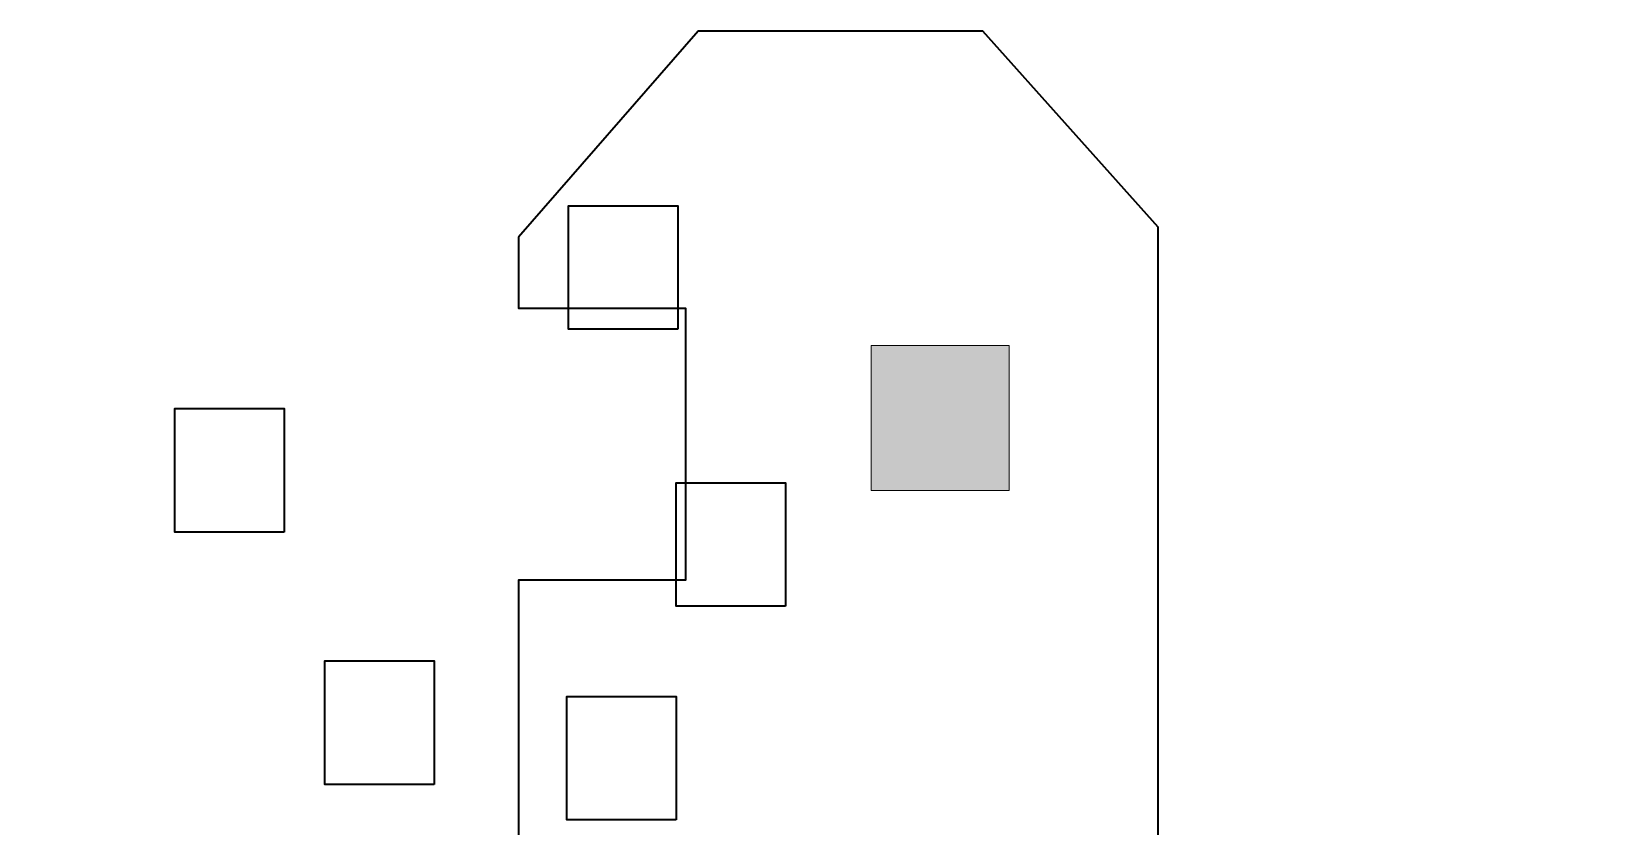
# Model space of a CAD drawing. Header units: inches. Extents: x 30 to 186, y 60 to 220.
# Drawn here: x 29.8 to 186.1, y 140.3 to 219.7 of the extents above; entities that cross this region are included whole.
import ezdxf

# ---------------------------------------------------------------- set-up
doc = ezdxf.new("R2010")
doc.units = ezdxf.units.IN
doc.header["$MEASUREMENT"] = 0
for name, color, linetype in [('pillars', 7, 'Continuous'), ('racks', 7, 'Continuous'), ('walls', 7, 'Continuous')]:
    doc.layers.add(name, color=color, linetype=linetype)

# ---------------------------------------------------------------- blocks, each defined once
blk = doc.blocks.new('block 2')
at = {"layer": 'walls', "color": 7, "lineweight": 35, "true_color": 0xffffff}
blk.add_lwpolyline([(78.33, 199.14), (78.33, 192.05), (94.99, 192.05), (94.99, 164.93), (78.33, 164.93), (78.33, 133.04), (29.78, 133.04), (29.78, 59.74), (71.53, 59.74), (85.28, 59.74), (85.28, 75.2), (126.87, 75.2), (126.87, 59.74), (186.12, 59.74), (185.89, 133.33), (142.1, 133.04), (142.1, 200.14), (124.64, 219.66), (96.25, 219.66), (78.33, 199.14)], dxfattribs=at)
blk = doc.blocks.new('block 3')
at = {"layer": 'pillars', "lineweight": 0}
blk.add_lwpolyline([(127.25, 173.86), (113.5, 173.86), (113.5, 188.31), (127.25, 188.31), (127.25, 173.86)], dxfattribs=at)
blk = doc.blocks.new('block 4')
at = {"layer": 'pillars', "true_color": 0x231f20}
h = blk.add_hatch(color=250, dxfattribs=at)
h.dxf.hatch_style = 2
h.paths.add_polyline_path([(127.25, 173.86), (113.51, 173.86), (113.51, 188.32), (127.25, 188.32)])
at = {"layer": 'pillars', "lineweight": 0}
blk.add_lwpolyline([(127.25, 173.86), (113.51, 173.86), (113.51, 188.32), (127.25, 188.32), (127.25, 173.86), (127.25, 173.86)], dxfattribs=at)
blk = doc.blocks.new('block 20')
at = {"layer": 'racks', "color": 250, "lineweight": 35, "true_color": 0x221e1f}
blk.add_lwpolyline([(55, 169.72), (44.1, 169.72), (44.1, 182.04), (55, 182.04), (55, 169.72)], dxfattribs=at)
blk = doc.blocks.new('block 19')
at = {"layer": 'racks'}
blk.add_blockref('block 20', (0, 0), dxfattribs=at)
blk = doc.blocks.new('block 18')
at = {"layer": 'racks'}
blk.add_blockref('block 19', (0, 0), dxfattribs=at)
blk = doc.blocks.new('block 17')
at = {"layer": 'racks'}
blk.add_blockref('block 18', (0, 0), dxfattribs=at)
blk = doc.blocks.new('block 24')
at = {"layer": 'racks', "color": 250, "lineweight": 35, "true_color": 0x221e1f}
blk.add_lwpolyline([(69.94, 144.53), (59.04, 144.53), (59.04, 156.86), (69.94, 156.86), (69.94, 144.53)], dxfattribs=at)
blk = doc.blocks.new('block 23')
at = {"layer": 'racks'}
blk.add_blockref('block 24', (0, 0), dxfattribs=at)
blk = doc.blocks.new('block 22')
at = {"layer": 'racks'}
blk.add_blockref('block 23', (0, 0), dxfattribs=at)
blk = doc.blocks.new('block 21')
at = {"layer": 'racks'}
blk.add_blockref('block 22', (0, 0), dxfattribs=at)
blk = doc.blocks.new('block 28')
at = {"layer": 'racks', "color": 250, "lineweight": 35, "true_color": 0x221e1f}
blk.add_lwpolyline([(94.07, 141), (83.17, 141), (83.17, 153.32), (94.07, 153.32), (94.07, 141)], dxfattribs=at)
blk = doc.blocks.new('block 27')
at = {"layer": 'racks'}
blk.add_blockref('block 28', (0, 0), dxfattribs=at)
blk = doc.blocks.new('block 26')
at = {"layer": 'racks'}
blk.add_blockref('block 27', (0, 0), dxfattribs=at)
blk = doc.blocks.new('block 25')
at = {"layer": 'racks'}
blk.add_blockref('block 26', (0, 0), dxfattribs=at)
blk = doc.blocks.new('block 48')
at = {"layer": 'racks', "color": 250, "lineweight": 35, "true_color": 0x221e1f}
blk.add_lwpolyline([(94.23, 189.95), (83.34, 189.95), (83.34, 202.27), (94.23, 202.27), (94.23, 189.95)], dxfattribs=at)
blk = doc.blocks.new('block 47')
at = {"layer": 'racks'}
blk.add_blockref('block 48', (0, 0), dxfattribs=at)
blk = doc.blocks.new('block 46')
at = {"layer": 'racks'}
blk.add_blockref('block 47', (0, 0), dxfattribs=at)
blk = doc.blocks.new('block 45')
at = {"layer": 'racks'}
blk.add_blockref('block 46', (0, 0), dxfattribs=at)
blk = doc.blocks.new('block 52')
at = {"layer": 'racks', "color": 250, "lineweight": 35, "true_color": 0x221e1f}
blk.add_lwpolyline([(104.97, 162.32), (94.07, 162.32), (94.07, 174.64), (104.97, 174.64), (104.97, 162.32)], dxfattribs=at)
blk = doc.blocks.new('block 51')
at = {"layer": 'racks'}
blk.add_blockref('block 52', (0, 0), dxfattribs=at)
blk = doc.blocks.new('block 50')
at = {"layer": 'racks'}
blk.add_blockref('block 51', (0, 0), dxfattribs=at)
blk = doc.blocks.new('block 49')
at = {"layer": 'racks'}
blk.add_blockref('block 50', (0, 0), dxfattribs=at)

msp = doc.modelspace()

# ---------------------------------------------------------------- block references
at = {"layer": 'pillars'}
for name in ['block 3', 'block 4']:
    msp.add_blockref(name, (0, 0), dxfattribs=at)
at = {"layer": 'racks'}
for name in ['block 45', 'block 17', 'block 49', 'block 21', 'block 25']:
    msp.add_blockref(name, (0, 0), dxfattribs=at)
at = {"layer": 'walls'}
msp.add_blockref('block 2', (0, 0), dxfattribs=at)

doc.saveas('drawing.dxf')
